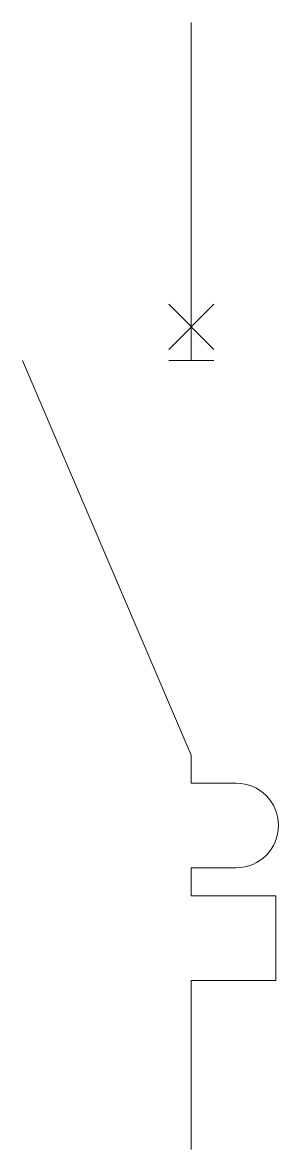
# Model space of a CAD drawing. Extents: x -3 to 1.6, y -10 to 10.
import ezdxf

# ---------------------------------------------------------------- set-up
doc = ezdxf.new("R2010")
doc.units = 0
doc.layers.get('0').update_dxf_attribs({"linetype": 'CONTINUOUS', "lineweight": 0})

msp = doc.modelspace()

# ---------------------------------------------------------------- linework, layer by layer
at = {"linetype": 'CONTINUOUS'}
for p, q in [((0, 10), (0, 4)), ((-0.4, 4.2), (0.4, 5)), ((-0.4, 5), (0.4, 4.2)), ((0, -3), (-3, 4)), ((-0.4, 4), (0.4, 4)), ((0, -3), (0, -3.5)), ((0, -3.5), (0.8, -3.5)), ((0.8, -5), (0, -5)), ((0, -5.5), (1.5, -5.5)), ((1.5, -5.5), (1.5, -7)), ((1.5, -7), (0, -7)), ((0, -7), (0, -10))]:
    msp.add_line(p, q, dxfattribs=at)
msp.add_line((0, -5), (0, -5.5))
msp.add_arc((0.8, -4.25), 0.75, 270, 90, dxfattribs=at)

doc.saveas('drawing.dxf')
